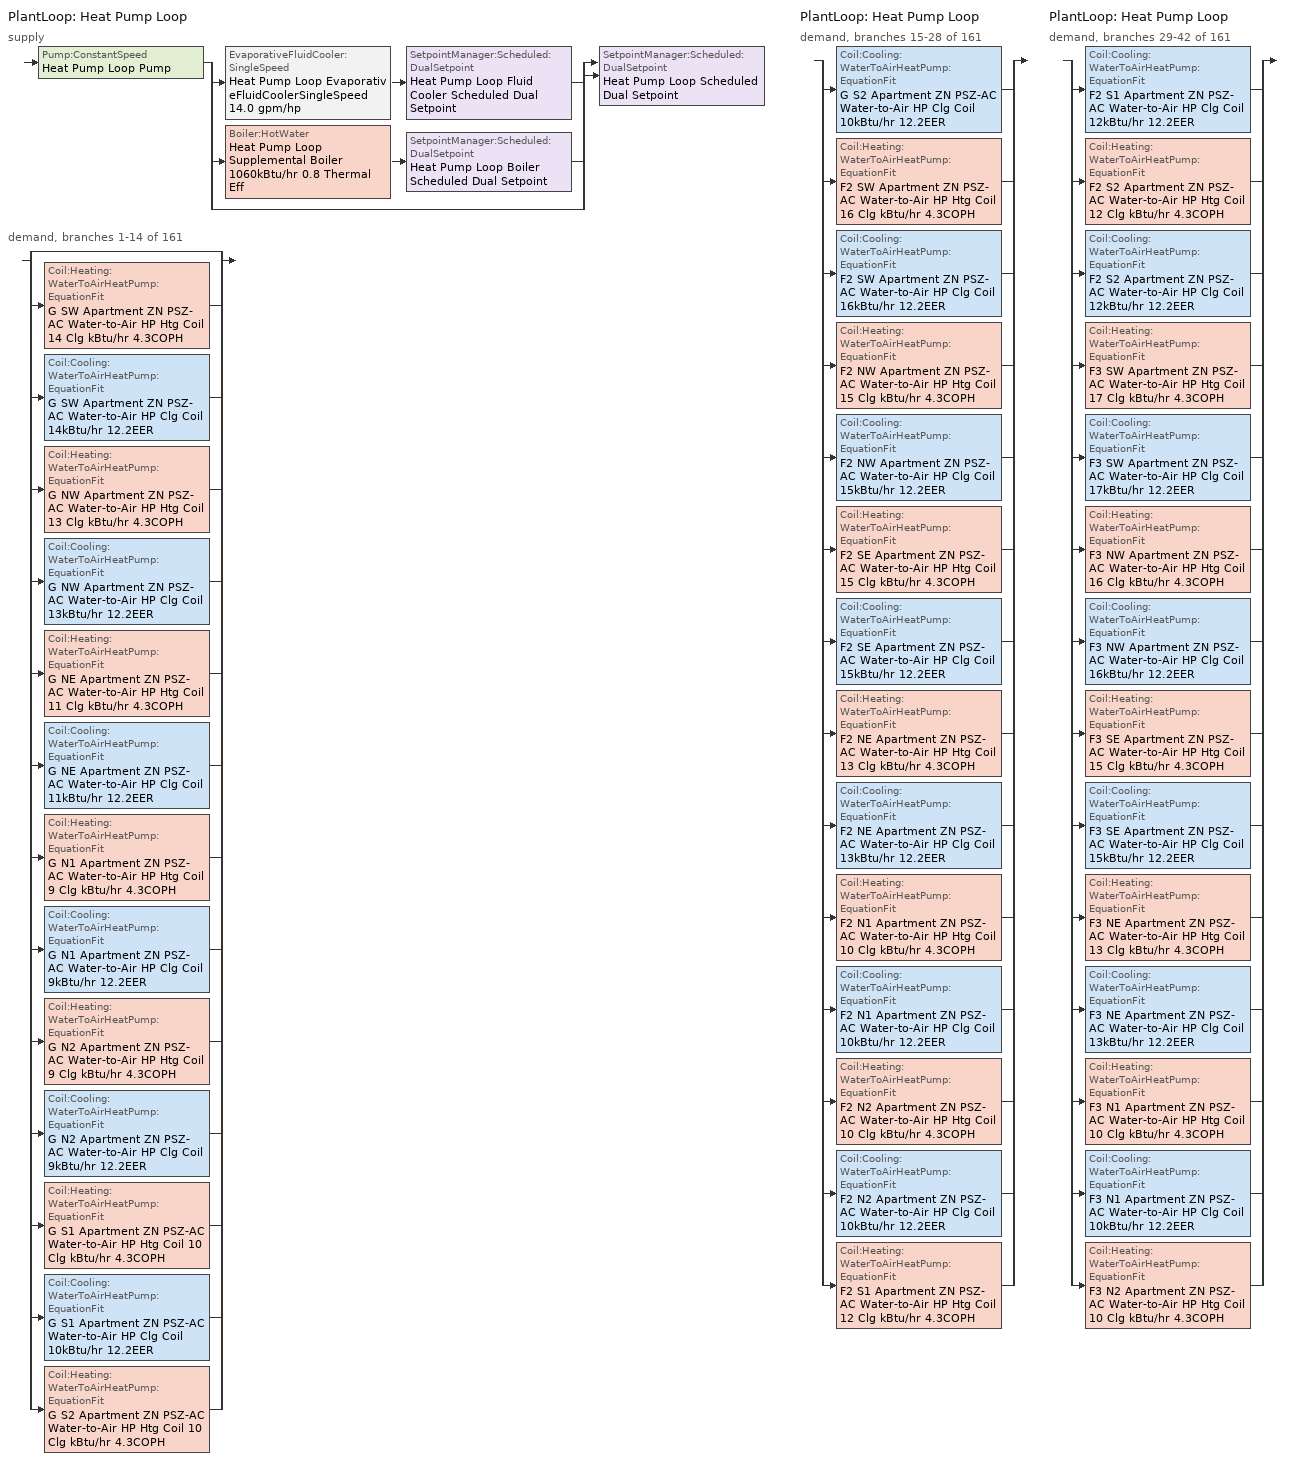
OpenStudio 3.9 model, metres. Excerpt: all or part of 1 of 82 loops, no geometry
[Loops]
PlantLoop 'Heat Pump Loop'
 supply: Pump:ConstantSpeed 'Heat Pump Loop Pump' > split
  | EvaporativeFluidCooler:SingleSpeed 'Heat Pump Loop EvaporativeFluidCoolerSingleSpeed 14.0 gpm/hp' > SetpointManager:Scheduled:DualSetpoint 'Heat Pump Loop Fluid Cooler Scheduled Dual Setpoint'
  | Boiler:HotWater 'Heat Pump Loop Supplemental Boiler 1060kBtu/hr 0.8 Thermal Eff' > SetpointManager:Scheduled:DualSetpoint 'Heat Pump Loop Boiler Scheduled Dual Setpoint'
  | bypass
  join > SetpointManager:Scheduled:DualSetpoint 'Heat Pump Loop Scheduled Dual Setpoint'
 demand, branches 1-14 of 161: split
  | bypass
  | Coil:Heating:WaterToAirHeatPump:EquationFit 'G SW Apartment ZN PSZ-AC Water-to-Air HP Htg Coil 14 Clg kBtu/hr 4.3COPH'
  | Coil:Cooling:WaterToAirHeatPump:EquationFit 'G SW Apartment ZN PSZ-AC Water-to-Air HP Clg Coil 14kBtu/hr 12.2EER'
  | Coil:Heating:WaterToAirHeatPump:EquationFit 'G NW Apartment ZN PSZ-AC Water-to-Air HP Htg Coil 13 Clg kBtu/hr 4.3COPH'
  | Coil:Cooling:WaterToAirHeatPump:EquationFit 'G NW Apartment ZN PSZ-AC Water-to-Air HP Clg Coil 13kBtu/hr 12.2EER'
  | Coil:Heating:WaterToAirHeatPump:EquationFit 'G NE Apartment ZN PSZ-AC Water-to-Air HP Htg Coil 11 Clg kBtu/hr 4.3COPH'
  | Coil:Cooling:WaterToAirHeatPump:EquationFit 'G NE Apartment ZN PSZ-AC Water-to-Air HP Clg Coil 11kBtu/hr 12.2EER'
  | Coil:Heating:WaterToAirHeatPump:EquationFit 'G N1 Apartment ZN PSZ-AC Water-to-Air HP Htg Coil 9 Clg kBtu/hr 4.3COPH'
  | Coil:Cooling:WaterToAirHeatPump:EquationFit 'G N1 Apartment ZN PSZ-AC Water-to-Air HP Clg Coil 9kBtu/hr 12.2EER'
  | Coil:Heating:WaterToAirHeatPump:EquationFit 'G N2 Apartment ZN PSZ-AC Water-to-Air HP Htg Coil 9 Clg kBtu/hr 4.3COPH'
  | Coil:Cooling:WaterToAirHeatPump:EquationFit 'G N2 Apartment ZN PSZ-AC Water-to-Air HP Clg Coil 9kBtu/hr 12.2EER'
  | Coil:Heating:WaterToAirHeatPump:EquationFit 'G S1 Apartment ZN PSZ-AC Water-to-Air HP Htg Coil 10 Clg kBtu/hr 4.3COPH'
  | Coil:Cooling:WaterToAirHeatPump:EquationFit 'G S1 Apartment ZN PSZ-AC Water-to-Air HP Clg Coil 10kBtu/hr 12.2EER'
  | Coil:Heating:WaterToAirHeatPump:EquationFit 'G S2 Apartment ZN PSZ-AC Water-to-Air HP Htg Coil 10 Clg kBtu/hr 4.3COPH'
PlantLoop 'Heat Pump Loop'
 demand, branches 15-28 of 161: split
  | Coil:Cooling:WaterToAirHeatPump:EquationFit 'G S2 Apartment ZN PSZ-AC Water-to-Air HP Clg Coil 10kBtu/hr 12.2EER'
  | Coil:Heating:WaterToAirHeatPump:EquationFit 'F2 SW Apartment ZN PSZ-AC Water-to-Air HP Htg Coil 16 Clg kBtu/hr 4.3COPH'
  | Coil:Cooling:WaterToAirHeatPump:EquationFit 'F2 SW Apartment ZN PSZ-AC Water-to-Air HP Clg Coil 16kBtu/hr 12.2EER'
  | Coil:Heating:WaterToAirHeatPump:EquationFit 'F2 NW Apartment ZN PSZ-AC Water-to-Air HP Htg Coil 15 Clg kBtu/hr 4.3COPH'
  | Coil:Cooling:WaterToAirHeatPump:EquationFit 'F2 NW Apartment ZN PSZ-AC Water-to-Air HP Clg Coil 15kBtu/hr 12.2EER'
  | Coil:Heating:WaterToAirHeatPump:EquationFit 'F2 SE Apartment ZN PSZ-AC Water-to-Air HP Htg Coil 15 Clg kBtu/hr 4.3COPH'
  | Coil:Cooling:WaterToAirHeatPump:EquationFit 'F2 SE Apartment ZN PSZ-AC Water-to-Air HP Clg Coil 15kBtu/hr 12.2EER'
  | Coil:Heating:WaterToAirHeatPump:EquationFit 'F2 NE Apartment ZN PSZ-AC Water-to-Air HP Htg Coil 13 Clg kBtu/hr 4.3COPH'
  | Coil:Cooling:WaterToAirHeatPump:EquationFit 'F2 NE Apartment ZN PSZ-AC Water-to-Air HP Clg Coil 13kBtu/hr 12.2EER'
  | Coil:Heating:WaterToAirHeatPump:EquationFit 'F2 N1 Apartment ZN PSZ-AC Water-to-Air HP Htg Coil 10 Clg kBtu/hr 4.3COPH'
  | Coil:Cooling:WaterToAirHeatPump:EquationFit 'F2 N1 Apartment ZN PSZ-AC Water-to-Air HP Clg Coil 10kBtu/hr 12.2EER'
  | Coil:Heating:WaterToAirHeatPump:EquationFit 'F2 N2 Apartment ZN PSZ-AC Water-to-Air HP Htg Coil 10 Clg kBtu/hr 4.3COPH'
  | Coil:Cooling:WaterToAirHeatPump:EquationFit 'F2 N2 Apartment ZN PSZ-AC Water-to-Air HP Clg Coil 10kBtu/hr 12.2EER'
  | Coil:Heating:WaterToAirHeatPump:EquationFit 'F2 S1 Apartment ZN PSZ-AC Water-to-Air HP Htg Coil 12 Clg kBtu/hr 4.3COPH'
PlantLoop 'Heat Pump Loop'
 demand, branches 29-42 of 161: split
  | Coil:Cooling:WaterToAirHeatPump:EquationFit 'F2 S1 Apartment ZN PSZ-AC Water-to-Air HP Clg Coil 12kBtu/hr 12.2EER'
  | Coil:Heating:WaterToAirHeatPump:EquationFit 'F2 S2 Apartment ZN PSZ-AC Water-to-Air HP Htg Coil 12 Clg kBtu/hr 4.3COPH'
  | Coil:Cooling:WaterToAirHeatPump:EquationFit 'F2 S2 Apartment ZN PSZ-AC Water-to-Air HP Clg Coil 12kBtu/hr 12.2EER'
  | Coil:Heating:WaterToAirHeatPump:EquationFit 'F3 SW Apartment ZN PSZ-AC Water-to-Air HP Htg Coil 17 Clg kBtu/hr 4.3COPH'
  | Coil:Cooling:WaterToAirHeatPump:EquationFit 'F3 SW Apartment ZN PSZ-AC Water-to-Air HP Clg Coil 17kBtu/hr 12.2EER'
  | Coil:Heating:WaterToAirHeatPump:EquationFit 'F3 NW Apartment ZN PSZ-AC Water-to-Air HP Htg Coil 16 Clg kBtu/hr 4.3COPH'
  | Coil:Cooling:WaterToAirHeatPump:EquationFit 'F3 NW Apartment ZN PSZ-AC Water-to-Air HP Clg Coil 16kBtu/hr 12.2EER'
  | Coil:Heating:WaterToAirHeatPump:EquationFit 'F3 SE Apartment ZN PSZ-AC Water-to-Air HP Htg Coil 15 Clg kBtu/hr 4.3COPH'
  | Coil:Cooling:WaterToAirHeatPump:EquationFit 'F3 SE Apartment ZN PSZ-AC Water-to-Air HP Clg Coil 15kBtu/hr 12.2EER'
  | Coil:Heating:WaterToAirHeatPump:EquationFit 'F3 NE Apartment ZN PSZ-AC Water-to-Air HP Htg Coil 13 Clg kBtu/hr 4.3COPH'
  | Coil:Cooling:WaterToAirHeatPump:EquationFit 'F3 NE Apartment ZN PSZ-AC Water-to-Air HP Clg Coil 13kBtu/hr 12.2EER'
  | Coil:Heating:WaterToAirHeatPump:EquationFit 'F3 N1 Apartment ZN PSZ-AC Water-to-Air HP Htg Coil 10 Clg kBtu/hr 4.3COPH'
  | Coil:Cooling:WaterToAirHeatPump:EquationFit 'F3 N1 Apartment ZN PSZ-AC Water-to-Air HP Clg Coil 10kBtu/hr 12.2EER'
  | Coil:Heating:WaterToAirHeatPump:EquationFit 'F3 N2 Apartment ZN PSZ-AC Water-to-Air HP Htg Coil 10 Clg kBtu/hr 4.3COPH'
[Sizing:Zone] Zone Cooling Design Supply Air Temperature Input Method=SupplyAirTemperature; Zone Cooling Design Supply Air Temperature {C}=14; Zone Cooling Design Supply Air Temperature Difference {deltaC}=11.11; Zone Heating Design Supply Air Temperature Input Method=SupplyAirTemperature; Zone Heating Design Supply Air Temperature {C}=40; Zone Heating Design Supply Air Temperature Difference {deltaC}=11.11; Zone Cooling Design Supply Air Humidity Ratio {kg-H2O/kg-air}=0.0085; Zone Heating Design Supply Air Humidity Ratio {kg-H2O/kg-air}=0.008; Cooling Design Air Flow Method=DesignDay; Heating Design Air Flow Method=DesignDay; Account for Dedicated Outdoor Air System=No; Dedicated Outdoor Air System Control Strategy=NeutralSupplyAir; Dedicated Outdoor Air Low Setpoint Temperature for Design {C}=autosize; Dedicated Outdoor Air High Setpoint Temperature for Design {C}=autosize; Zone Load Sizing Method=Sensible Load Only No Latent Load; Zone Latent Cooling Design Supply Air Humidity Ratio Input Method=HumidityRatioDifference; Zone Cooling Design Supply Air Humidity Ratio Difference {kgWater/kgDryAir}=0.005; Zone Latent Heating Design Supply Air Humidity Ratio Input Method=HumidityRatioDifference; Zone Humidification Design Supply Air Humidity Ratio Difference {kgWater/kgDryAir}=0.005; Sizing Option=Coincident
F2 Corridor ZN; F3 Corridor ZN; F4 Corridor ZN; F6 Corridor ZN; F7 Corridor ZN; F8 Corridor ZN; F9 Corridor ZN; G Corridor ZN; M Corridor ZN; T Corridor ZN
[PlantLoop]
Heat Pump Loop: Fluid Type=Water; Glycol Concentration=0; Maximum Loop Temperature {C}=35; Minimum Loop Temperature {C}=10; Plant Loop Volume {m3}=Autocalculate; Load Distribution Scheme=SequentialLoad
[Sizing:Plant]
Heat Pump Loop: Loop Type=Heating; Design Loop Exit Temperature {C}=39; Loop Design Temperature Difference {deltaC}=11; Sizing Option=NonCoincident; Zone Timesteps in Averaging Window=1; Coincident Sizing Factor Mode=None
[SetpointManager:Scheduled:DualSetpoint] High Setpoint Schedule=Heat Pump Loop High Temp - 87F; Low Setpoint Schedule=Heat Pump Loop Low Temp - 67F
Name | Setpoint Node or NodeList
Heat Pump Loop Scheduled Dual Setpoint | Heat Pump Loop Supply Outlet Node
Heat Pump Loop Fluid Cooler Scheduled Dual Setpoint | Heat Pump Loop EvaporativeFluidCoolerSingleSpeed 14.0 gpm/hp Outlet Water Node
Heat Pump Loop Boiler Scheduled Dual Setpoint | Heat Pump Loop Supplemental Boiler 1060kBtu/hr 0.8 Thermal Eff Outlet Water Node
[Pump:ConstantSpeed]
Heat Pump Loop Pump: Rated Flow Rate {m3/s}=autosize; Rated Pump Head {Pa}=179344; Rated Power Consumption {W}=autosize; Motor Efficiency=0.895; Fraction of Motor Inefficiencies to Fluid Stream=0; Pump Control Type=Intermittent; Design Power Sizing Method=PowerPerFlowPerPressure; Design Electric Power per Unit Flow Rate {W/(m3/s)}=348701.1; Design Shaft Power per Unit Flow Rate per Unit Head {W-s/m3-Pa}=1.28205
[EvaporativeFluidCooler:SingleSpeed]
Heat Pump Loop EvaporativeFluidCoolerSingleSpeed 14.0 gpm/hp: Design Air Flow Rate {m3/s}=autosize; Fan Power at Design Air Flow Rate {W}=5687.17; Design Spray Water Flow Rate {m3/s}=0.002208; Performance Input Method=UFactorTimesAreaAndDesignWaterFlowRate; U-factor Times Area Value at Design Air Flow Rate {W/K}=autosize; Design Water Flow Rate {m3/s}=autosize; Capacity Control=FanCycling; Sizing Factor=1; Evaporation Loss Mode=SaturatedExit; Drift Loss Percent {percent}=0.008; Blowdown Calculation Mode=ConcentrationRatio; Blowdown Concentration Ratio=3
[Boiler:HotWater]
Heat Pump Loop Supplemental Boiler 1060kBtu/hr 0.8 Thermal Eff: Fuel Type=NaturalGas; Nominal Thermal Efficiency=0.8; Efficiency Curve Temperature Evaluation Variable=LeavingBoiler; Normalized Boiler Efficiency Curve=Boiler with Minimum Turndown; Minimum Part Load Ratio=0; Maximum Part Load Ratio=1.2; Optimum Part Load Ratio=1; Water Outlet Upper Temperature Limit {C}=95; Boiler Flow Mode=ConstantFlow; On Cycle Parasitic Electric Load {W}=0; Off Cycle Parasitic Fuel Load {W}=0; Sizing Factor=1
[Coil:Heating:WaterToAirHeatPump:EquationFit] Rated Heating Coefficient of Performance {W/W}=4.3; Rated Entering Water Temperature {C}=20; Rated Entering Air Dry-Bulb Temperature {C}=20; Ratio of Rated Heating Capacity to Rated Cooling Capacity=1; Heating Capacity Curve=Water to Air Heat Pump Heating Capacity Curve; Heating Power Consumption Curve=Water to Air Heat Pump Heating Power Consumption Curve; Part Load Fraction Correlation Curve=Water to Air Heat Pump Part Load Fraction Correlation Curve
G SW Apartment ZN PSZ-AC Water-to-Air HP Htg Coil 14 Clg kBtu/hr 4.3COPH; G NW Apartment ZN PSZ-AC Water-to-Air HP Htg Coil 13 Clg kBtu/hr 4.3COPH; G NE Apartment ZN PSZ-AC Water-to-Air HP Htg Coil 11 Clg kBtu/hr 4.3COPH; G N1 Apartment ZN PSZ-AC Water-to-Air HP Htg Coil 9 Clg kBtu/hr 4.3COPH; G N2 Apartment ZN PSZ-AC Water-to-Air HP Htg Coil 9 Clg kBtu/hr 4.3COPH; G S1 Apartment ZN PSZ-AC Water-to-Air HP Htg Coil 10 Clg kBtu/hr 4.3COPH; G S2 Apartment ZN PSZ-AC Water-to-Air HP Htg Coil 10 Clg kBtu/hr 4.3COPH; F2 SW Apartment ZN PSZ-AC Water-to-Air HP Htg Coil 16 Clg kBtu/hr 4.3COPH; F2 NW Apartment ZN PSZ-AC Water-to-Air HP Htg Coil 15 Clg kBtu/hr 4.3COPH; F2 SE Apartment ZN PSZ-AC Water-to-Air HP Htg Coil 15 Clg kBtu/hr 4.3COPH; F2 NE Apartment ZN PSZ-AC Water-to-Air HP Htg Coil 13 Clg kBtu/hr 4.3COPH; F2 N1 Apartment ZN PSZ-AC Water-to-Air HP Htg Coil 10 Clg kBtu/hr 4.3COPH; F2 N2 Apartment ZN PSZ-AC Water-to-Air HP Htg Coil 10 Clg kBtu/hr 4.3COPH; F2 S1 Apartment ZN PSZ-AC Water-to-Air HP Htg Coil 12 Clg kBtu/hr 4.3COPH; F2 S2 Apartment ZN PSZ-AC Water-to-Air HP Htg Coil 12 Clg kBtu/hr 4.3COPH; F3 SW Apartment ZN PSZ-AC Water-to-Air HP Htg Coil 17 Clg kBtu/hr 4.3COPH; F3 NW Apartment ZN PSZ-AC Water-to-Air HP Htg Coil 16 Clg kBtu/hr 4.3COPH; F3 SE Apartment ZN PSZ-AC Water-to-Air HP Htg Coil 15 Clg kBtu/hr 4.3COPH; F3 NE Apartment ZN PSZ-AC Water-to-Air HP Htg Coil 13 Clg kBtu/hr 4.3COPH; F3 N1 Apartment ZN PSZ-AC Water-to-Air HP Htg Coil 10 Clg kBtu/hr 4.3COPH; F3 N2 Apartment ZN PSZ-AC Water-to-Air HP Htg Coil 10 Clg kBtu/hr 4.3COPH
[Coil:Cooling:WaterToAirHeatPump:EquationFit] Rated Cooling Coefficient of Performance {W/W}=4.19939; Rated Entering Water Temperature {C}=30; Rated Entering Air Dry-Bulb Temperature {C}=27; Rated Entering Air Wet-Bulb Temperature {C}=19; Total Cooling Capacity Curve=Water to Air Heat Pump Total Cooling Capacity Curve; Sensible Cooling Capacity Curve=Water to Air Heat Pump Sensible Cooling Capacity Curve; Cooling Power Consumption Curve=Water to Air Heat Pump Cooling Power Consumption Curve; Part Load Fraction Correlation Curve=Water to Air Heat Pump Part Load Fraction Correlation Curve; Maximum Cycling Rate {cycles/hr}=2.5; Latent Capacity Time Constant {s}=60; Fan Delay Time {s}=60
G SW Apartment ZN PSZ-AC Water-to-Air HP Clg Coil 14kBtu/hr 12.2EER; G NW Apartment ZN PSZ-AC Water-to-Air HP Clg Coil 13kBtu/hr 12.2EER; G NE Apartment ZN PSZ-AC Water-to-Air HP Clg Coil 11kBtu/hr 12.2EER; G N1 Apartment ZN PSZ-AC Water-to-Air HP Clg Coil 9kBtu/hr 12.2EER; G N2 Apartment ZN PSZ-AC Water-to-Air HP Clg Coil 9kBtu/hr 12.2EER; G S1 Apartment ZN PSZ-AC Water-to-Air HP Clg Coil 10kBtu/hr 12.2EER; G S2 Apartment ZN PSZ-AC Water-to-Air HP Clg Coil 10kBtu/hr 12.2EER; F2 SW Apartment ZN PSZ-AC Water-to-Air HP Clg Coil 16kBtu/hr 12.2EER; F2 NW Apartment ZN PSZ-AC Water-to-Air HP Clg Coil 15kBtu/hr 12.2EER; F2 SE Apartment ZN PSZ-AC Water-to-Air HP Clg Coil 15kBtu/hr 12.2EER; F2 NE Apartment ZN PSZ-AC Water-to-Air HP Clg Coil 13kBtu/hr 12.2EER; F2 N1 Apartment ZN PSZ-AC Water-to-Air HP Clg Coil 10kBtu/hr 12.2EER; F2 N2 Apartment ZN PSZ-AC Water-to-Air HP Clg Coil 10kBtu/hr 12.2EER; F2 S1 Apartment ZN PSZ-AC Water-to-Air HP Clg Coil 12kBtu/hr 12.2EER; F2 S2 Apartment ZN PSZ-AC Water-to-Air HP Clg Coil 12kBtu/hr 12.2EER; F3 SW Apartment ZN PSZ-AC Water-to-Air HP Clg Coil 17kBtu/hr 12.2EER; F3 NW Apartment ZN PSZ-AC Water-to-Air HP Clg Coil 16kBtu/hr 12.2EER; F3 SE Apartment ZN PSZ-AC Water-to-Air HP Clg Coil 15kBtu/hr 12.2EER; F3 NE Apartment ZN PSZ-AC Water-to-Air HP Clg Coil 13kBtu/hr 12.2EER; F3 N1 Apartment ZN PSZ-AC Water-to-Air HP Clg Coil 10kBtu/hr 12.2EER
[AvailabilityManager:NightCycle] Applicability Schedule=Always On Discrete; Control Type=CycleOnAny; Thermostat Tolerance {deltaC}=1; Cycling Run Time {s}=1800
Availability Manager Night Cycle 1; Availability Manager Night Cycle 2; Availability Manager Night Cycle 3; Availability Manager Night Cycle 4; Availability Manager Night Cycle 5; Availability Manager Night Cycle 6; Availability Manager Night Cycle 7; Availability Manager Night Cycle 8; Availability Manager Night Cycle 9; Availability Manager Night Cycle 10; Availability Manager Night Cycle 11; Availability Manager Night Cycle 12; Availability Manager Night Cycle 13; Availability Manager Night Cycle 14; Availability Manager Night Cycle 15; Availability Manager Night Cycle 16; Availability Manager Night Cycle 17; Availability Manager Night Cycle 18; Availability Manager Night Cycle 19; Availability Manager Night Cycle 20; Availability Manager Night Cycle 21; Availability Manager Night Cycle 22; Availability Manager Night Cycle 23; Availability Manager Night Cycle 24; Availability Manager Night Cycle 25; Availability Manager Night Cycle 26; Availability Manager Night Cycle 27; Availability Manager Night Cycle 28; Availability Manager Night Cycle 29; Availability Manager Night Cycle 30; Availability Manager Night Cycle 31; Availability Manager Night Cycle 32; Availability Manager Night Cycle 33; Availability Manager Night Cycle 34; Availability Manager Night Cycle 35; Availability Manager Night Cycle 36; Availability Manager Night Cycle 37; Availability Manager Night Cycle 38; Availability Manager Night Cycle 39; Availability Manager Night Cycle 40; Availability Manager Night Cycle 41; Availability Manager Night Cycle 42; Availability Manager Night Cycle 43; Availability Manager Night Cycle 44; Availability Manager Night Cycle 45; Availability Manager Night Cycle 46; Availability Manager Night Cycle 47; Availability Manager Night Cycle 48; Availability Manager Night Cycle 49; Availability Manager Night Cycle 50; Availability Manager Night Cycle 51; Availability Manager Night Cycle 52; Availability Manager Night Cycle 53; Availability Manager Night Cycle 54; Availability Manager Night Cycle 55; Availability Manager Night Cycle 56; Availability Manager Night Cycle 57; Availability Manager Night Cycle 58; Availability Manager Night Cycle 59; Availability Manager Night Cycle 60; Availability Manager Night Cycle 61; Availability Manager Night Cycle 62; Availability Manager Night Cycle 63; Availability Manager Night Cycle 64; Availability Manager Night Cycle 65; Availability Manager Night Cycle 66; Availability Manager Night Cycle 67; Availability Manager Night Cycle 68; Availability Manager Night Cycle 69; Availability Manager Night Cycle 70; Availability Manager Night Cycle 71; Availability Manager Night Cycle 72; Availability Manager Night Cycle 73; Availability Manager Night Cycle 74; Availability Manager Night Cycle 75; Availability Manager Night Cycle 76; Availability Manager Night Cycle 77; Availability Manager Night Cycle 78; Availability Manager Night Cycle 79; Availability Manager Night Cycle 80
[EnergyManagementSystem:Sensor]
Facility_Int_LTG: Output Variable or Output Meter=InteriorLights:Electricity
[EnergyManagementSystem:Program]
Transformer_Load_Prog: SET Wired_LTG = Facility_Int_LTG*0.0015
[EnergyManagementSystem:ProgramCallingManager]
Transformer_Load_Prog_Manager: AfterPredictorAfterHVACManagers; Transformer_Load_Prog
[EnergyManagementSystem:OutputVariable]
Wired_LTG: EMS Variable=Wired_LTG; Type of Data in Variable=Summed; Update Frequency=ZoneTimeStep; Units=J
[Schedule:Ruleset]
Name | Default Day Schedule
Heat Pump Loop High Temp - 87F | Heat Pump Loop High Temp - 87F Default
Heat Pump Loop Low Temp - 67F | Heat Pump Loop Low Temp - 67F Default
[Schedule:Day]
Heat Pump Loop High Temp - 87F Default: 24, 0, 30.5556
Heat Pump Loop Low Temp - 67F Default: 24, 0, 19.4444
[Curve:QuadLinear] Minimum Value of w {BasedOnField A2}=-100; Maximum Value of w {BasedOnField A2}=100; Minimum Value of x {BasedOnField A3}=-100; Maximum Value of x {BasedOnField A3}=100; Minimum Value of y {BasedOnField A4}=0; Maximum Value of y {BasedOnField A4}=100; Minimum Value of z {BasedOnField A5}=0; Maximum Value of z {BasedOnField A5}=100
Name | Coefficient1 Constant | Coefficient2 w | Coefficient3 x | Coefficient4 y | Coefficient5 z
Water to Air Heat Pump Heating Capacity Curve | 0.237847 | -3.35824 | 3.8064 | 0.1792 | 0.128607
Water to Air Heat Pump Heating Power Consumption Curve | -3.79176 | 3.38799 | 1.50226 | -0.177654 | -0.10308
Water to Air Heat Pump Total Cooling Capacity Curve | -4.30267 | 7.18537 | -2.23947 | 0.139996 | 0.10266
Water to Air Heat Pump Cooling Power Consumption Curve | -5.67776 | 0.438988 | 5.84528 | 0.141606 | -0.168728
[Curve:Linear]
Water to Air Heat Pump Part Load Fraction Correlation Curve: Coefficient1 Constant=0.833746; Coefficient2 x=0.166254; Minimum Value of x=0; Maximum Value of x=1; Minimum Curve Output=0; Maximum Curve Output=1
[Curve:QuintLinear]
Water to Air Heat Pump Sensible Cooling Capacity Curve: Coefficient1 Constant=6.00194; Coefficient2 v=22.6301; Coefficient3 w=-26.7961; Coefficient4 x=-1.72375; Coefficient5 y=0.490645; Coefficient6 z=0.0693119; Minimum Value of v {BasedOnField A2}=-100; Maximum Value of v {BasedOnField A2}=100; Minimum Value of w {BasedOnField A2}=-100; Maximum Value of w {BasedOnField A2}=100; Minimum Value of x {BasedOnField A3}=-100; Maximum Value of x {BasedOnField A3}=100; Minimum Value of y {BasedOnField A4}=0; Maximum Value of y {BasedOnField A4}=100; Minimum Value of z {BasedOnField A5}=0; Maximum Value of z {BasedOnField A5}=100
[Curve:Cubic]
Boiler with Minimum Turndown: Coefficient1 Constant=0.7791; Coefficient2 x=1.4745; Coefficient3 x**2=-2.5795; Coefficient4 x**3=1.3467; Minimum Value of x=0; Maximum Value of x=1.3
